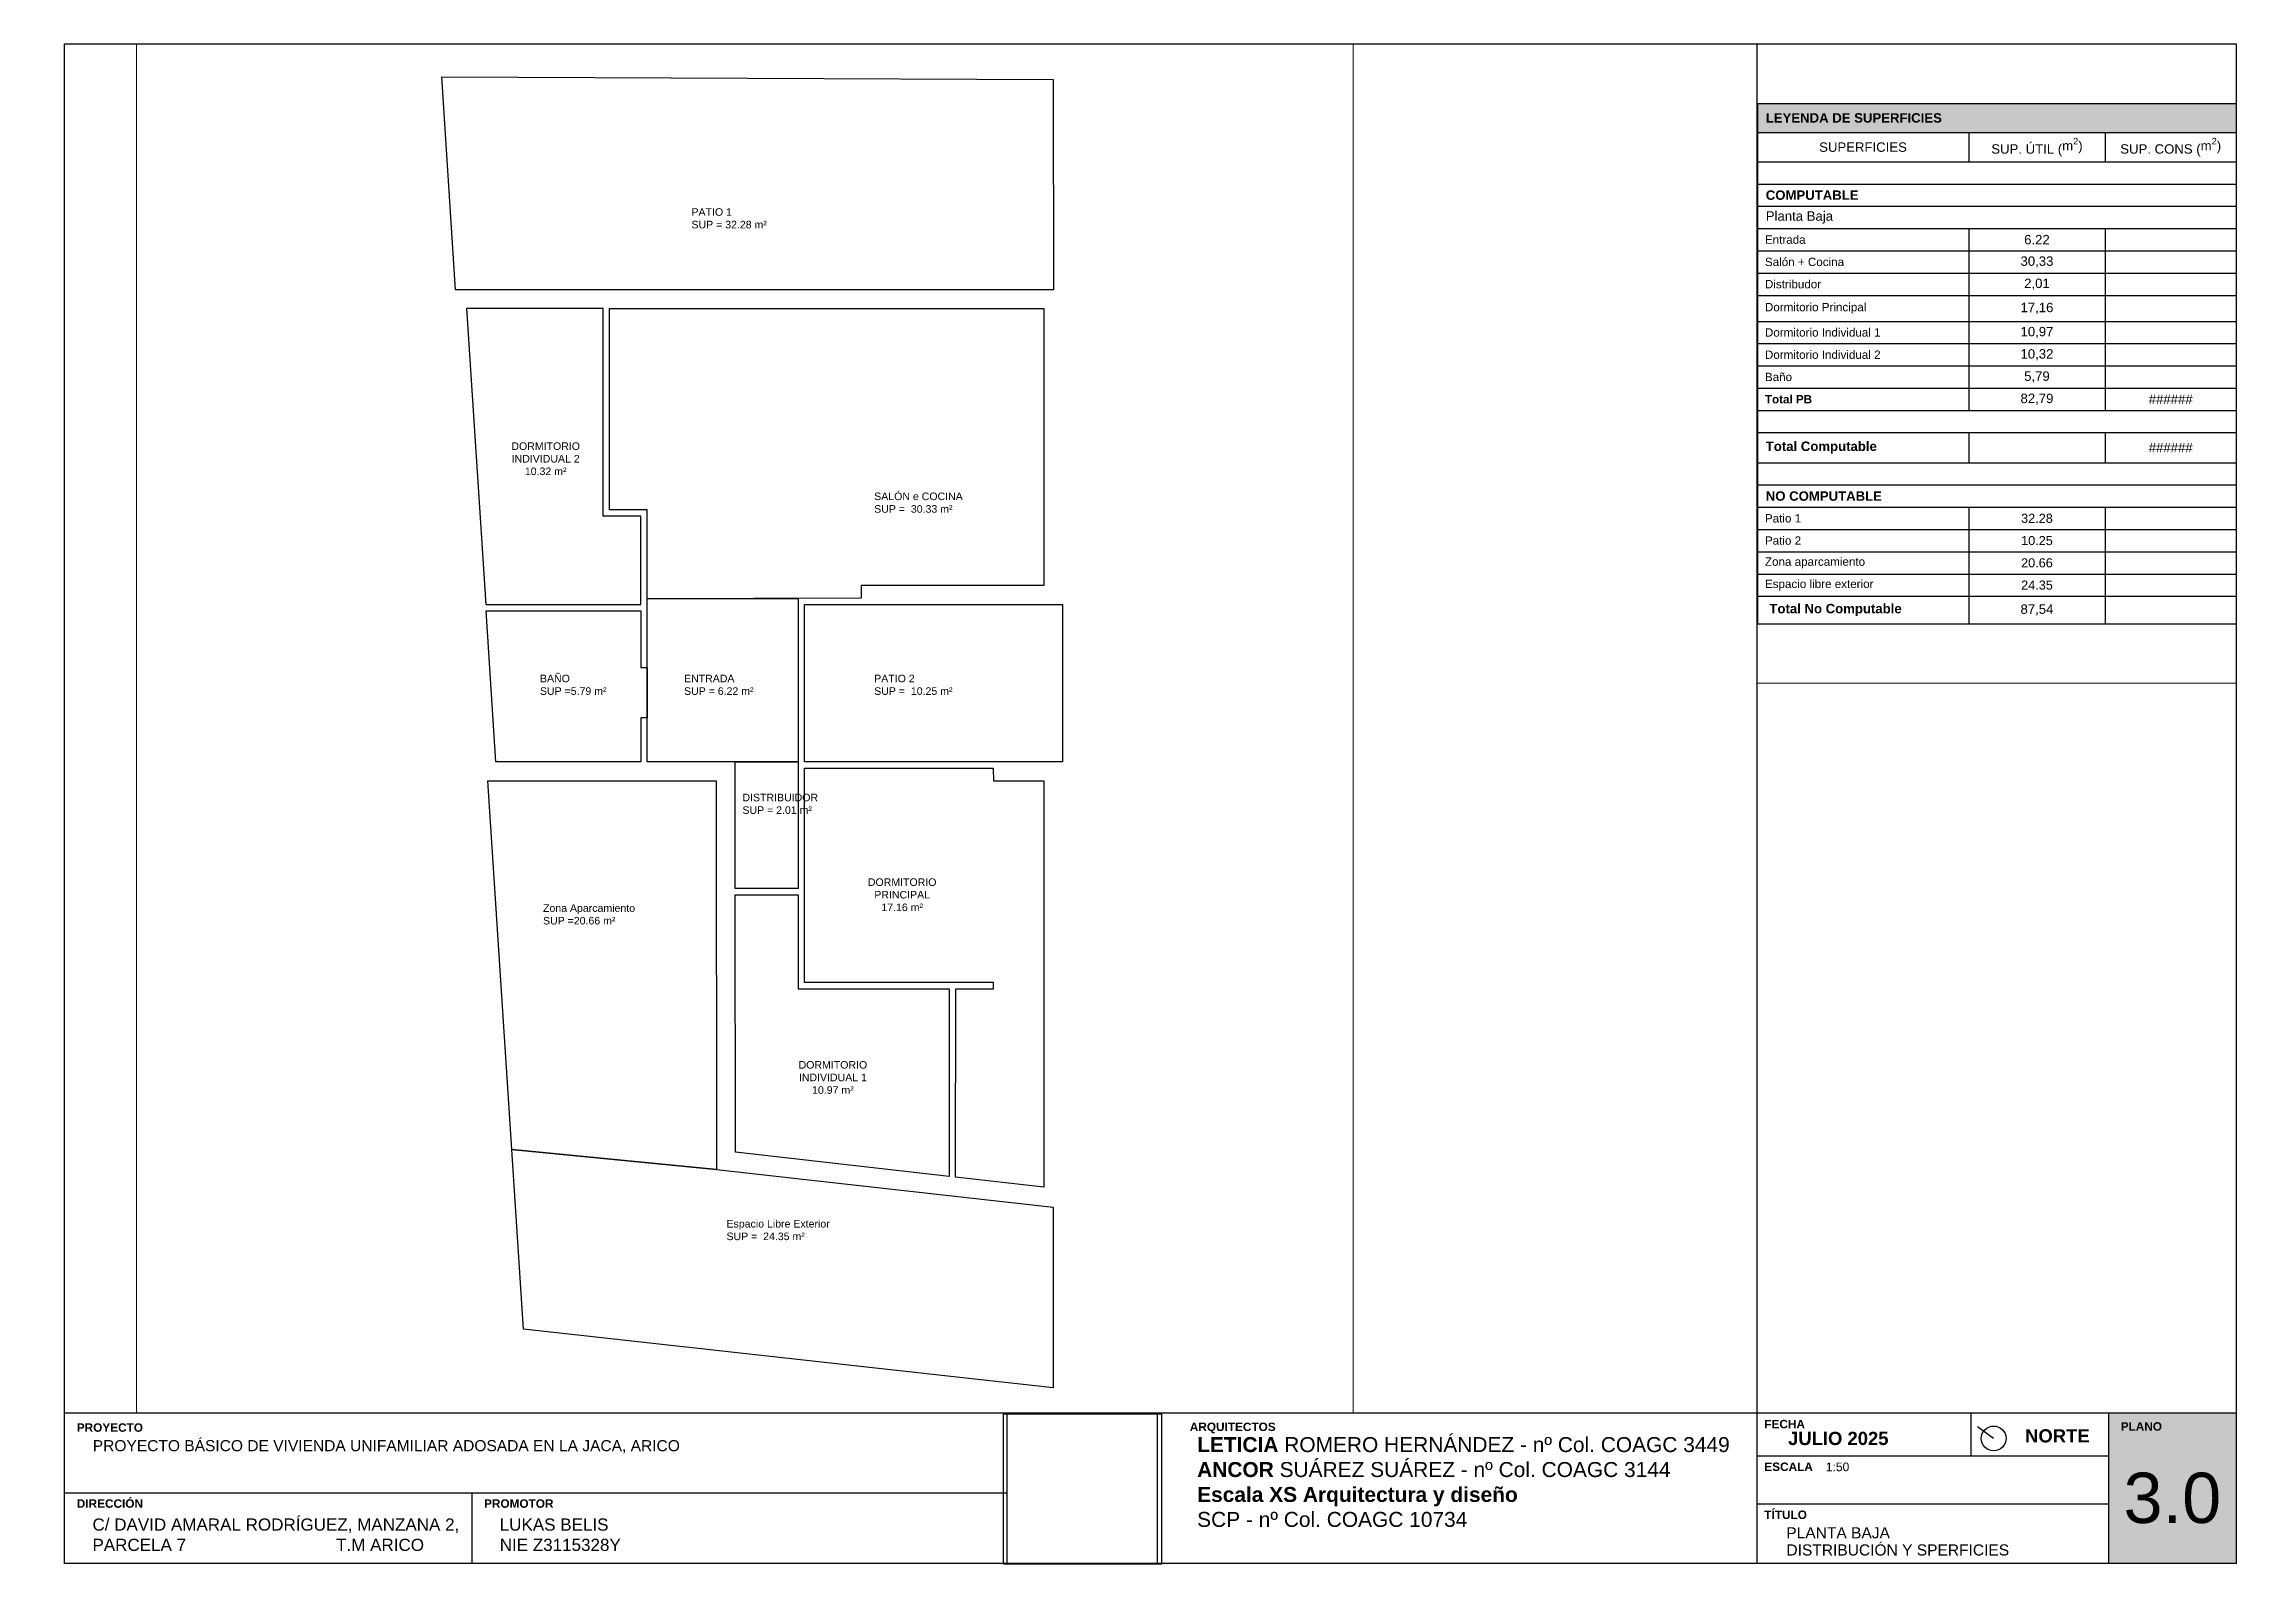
# Paper-space layout '03_PB_SUP' of a CAD drawing. Header units: metres, sheet in millimetres. Extents: x 0 to 414, y 1 to 291.
# The model-space entities are those that its viewports show. They can reach past a viewport. Long polylines and large blocks are cut down to what shows.
import ezdxf
from ezdxf.enums import TextEntityAlignment as Align

# ---------------------------------------------------------------- set-up
doc = ezdxf.new("R2010")
doc.units = ezdxf.units.M
doc.header["$XCLIPFRAME"] = 2
doc.linetypes.add('CONTINUA', pattern=[0])
doc.layers.add('01Sup. útiles', color=3, linetype='Continuous', true_color=0x00ff00, plot=False)
for name, color, linetype in [('01Texto', 4, 'Continuous'), ('01Texto 2 - útiles', 220, 'Continuous'), ('04Presentacion', 7, 'Continuous'), ('04Ventana Presentación', 250, 'Continuous')]:
    doc.layers.add(name, color=color, linetype=linetype)
for name, color, linetype, true_color in [('04Ventanas presentación', 7, 'Continuous', 0xffffff), ('PDF2_Rellenos sólidos', 7, 'Continuous', 0xffffff), ('PDF_Rellenos sólidos', 7, 'Continuous', 0xffffff)]:
    doc.layers.add(name, color=color, linetype=linetype, true_color=true_color)
doc.styles.add('ARIAL', font='arial.ttf')
doc.styles.add('BankGothic', font='bgothl.ttf')
doc.styles.get("Standard").update_dxf_attribs({"font": 'arial.ttf'})
picture_1 = doc.add_image_def('image1.png', size_in_pixel=(401, 382))

# ---------------------------------------------------------------- blocks, each defined once
blk = doc.blocks.new('_caratula hostel')
at = {"layer": '04Presentacion', "ltscale": 0.1}
h = blk.add_hatch(color=252, dxfattribs=at)
h.dxf.hatch_style = 1
h.paths.add_polyline_path([(414.1749168296822, 32.601640524066), (390.0840465432291, 32.601640524066), (390.0840465432293, 4.212580727186718), (414.1749168296822, 4.212580727186718)])
for p, q in [((182.1665553406386, 4.212580727679719), (182.1665553406386, 32.60164052435364)), ((210.5556151117204, 4.212580727392008), (210.5556151117204, 32.60164052406594)), ((323.7607147602142, 4.212580727186718), (323.7607147602142, 32.60164052406597)), ((414.1749168296822, 27.15349867860901), (414.1749168296824, 27.15349867860906)), ((323.7607147602142, 15.46721632333608), (390.0840465432293, 15.46721632333608))]:
    blk.add_line(p, q, dxfattribs=at)
at = {"layer": '04Presentacion', "linetype": 'Continuous'}
blk.add_lwpolyline([(4.202156111771159, 4.212580727186718), (4.202156111771159, 291.1723210841374), (414.1749168296822, 291.1723210841374), (414.1749168296822, 4.212580727186718)], close=True, dxfattribs=at)
at = {"layer": '04Presentacion', "ltscale": 0.1}
for points in [[(414.1749168296822, 32.601640524066), (4.202156092971791, 32.60164052406587)], [(364.0722309973929, 32.60164052406599), (364.0722309973929, 24.53986588300006)], [(390.0840465432293, 32.601640524066), (390.0840465432293, 4.212580727186718)], [(323.7607147602142, 24.53986588300006), (390.0840465432291, 24.53986588300006)], [(4.202156111771159, 17.58935318729391), (182.1665553406386, 17.58935318729391)], [(81.09053294565432, 17.58935318729391), (81.09053294565432, 4.212580727186718)]]:
    blk.add_lwpolyline(points, dxfattribs=at)
at = {"layer": '04Presentacion', "attachment_point": 1, "style": 'BankGothic'}
for s, insert, char_height, width in [('{\\fArial|b1|i0|c0|p34;\\C8;PROYECTO}', (6.498056713914427, 30.69526151757721), 1.594487527470779, 92.2528338314138), ('{\\fArial|b1|i0|c0|p34;\\C8;ARQUITECTOS}', (216.6322591028146, 30.8279542040379), 1.594487527470779, 92.2528338314138), ('{\\fArial|b1|i0|c0|p34;\\C8;FECHA}', (325.0977942040066, 31.34927578360067), 1.594487527470779, 92.2528338314138), ('{\\fArial|b1|i0|c0|p34;JULIO 2025}', (329.5790971778827, 29.08832323191613), 2.491386761673093, 155.1989321101103), ('{\\fArial|b1|i0|c0|p34;NORTE}', (374.325707584106, 29.57366095026289), 2.491386761673093, 155.1989321101103), ('{\\fArial|b1|i0|c0|p34;\\C8;PLANO}', (392.3799471453726, 30.90591970770044), 1.594487527470779, 92.2528338314138), ('{\\fArial|b0|i0|c0|p34;PROYECTO BÁSICO DE VIVIENDA UNIFAMILIAR ADOSADA EN LA JACA, ARICO}', (9.516266306721352, 27.52649924525766), 2.1, 171.1158461030153), ('{\\fArial|b1|i0|c0|p34;LETICIA\\fArial|b0|i0|c0|p34; ROMERO HERNÁNDEZ - nº Col. COAGC 3449\\fArial|b1|i0|c0|p34;\\PANCOR\\fArial|b0|i0|c0|p34; SUÁREZ SUÁREZ - nº Col. COAGC 3144\\P\\fArial|b1|i0|c0|p34;Escala XS Arquitectura y diseño\\fArial|b0|i0|c0|p34; \\PSCP - nº Col. COAGC 10734}', (218.0161293021254, 28.0919758843009), 2.825079538880173, 102.7773827197645), ('{\\fArial|b1|i0|c0|p34;\\C8;ESCALA}', (325.0977942040067, 23.29308141823382), 1.594487527470779, 92.2528338314138), ('{\\fArial|b1|i0|c0|p34;\\C8;DIRECCIÓN}', (6.49805671391446, 16.34256872224), 1.594487527470779, 92.2528338314138), ('{\\fArial|b0|i0|c0|p34;C/ DAVID AMARAL RODRÍGUEZ, MANZANA 2, PARCELA 7^I^I^I^IT.M ARICO}', (9.454740801173294, 12.72818856944692), 2.299999999999999, 72.03325064714258), ('{\\fArial|b1|i0|c0|p34;\\C8;PROMOTOR}', (83.38643355931896, 16.34256872224), 1.594487527470779, 92.2528338314138), ('{\\fArial|b0|i0|c0|p34;LUKAS BELIS\\PNIE Z3115328Y}', (86.34311763505644, 12.72818856944684), 2.299999999999999, 72.03325064714258), ('{\\fArial|b1|i0|c0|p34;\\C8;TÍTULO}', (325.0977942040067, 14.22043185856983), 1.594487527470779, 92.2528338314138)]:
    blk.add_mtext(s, dxfattribs=dict(at, insert=insert, char_height=char_height, width=width))
at = {"layer": '04Presentacion', "color": 252, "true_color": 0x939598, "style": 'ARIAL'}
blk.add_attdef('ESCALA', (336.7008910053264, 21.65806785816321), '', height=1.631071039444062, dxfattribs=at)
at = {"layer": '04Presentacion', "style": 'ARIAL'}
blk.add_attdef('LAMINA', text='', height=9.5, dxfattribs=at).set_placement((402.1294816864557, 11.87564876727992), align=Align.CENTER)
for tag, p in [('PLANTA', (329.2484716826496, 8.968635962129621)), ('PLANO', (329.2669092576834, 5.732480974009376))]:
    blk.add_attdef(tag, p, '', height=2.1, dxfattribs=at)
at = {"layer": '04Presentacion', "color": 7, "true_color": 0xffffff}
image = blk.add_image(picture_1, insert=(181.4856726645263, 4.089110263256921), size_in_units=(29.801081095159347, 28.38905979638621), dxfattribs=at)
image.set_boundary_path([(-0.5, -0.5), (400.4999999999999, 381.5)])
image.dxf.clipping = 0
blk = doc.blocks.new('*T545')
at = {"layer": '01Texto', "color": 0, "linetype": 'ByBlock', "lineweight": -2, "transparency": 16777216}
for p, q in [((0, 0), (6.327395341091175, 0)), ((0, 0), (0, -6.877582819234142)), ((6.327395341091175, 0), (6.327395341091175, -6.877582819234142)), ((0, -0.3862492958614538), (6.327395341091175, -0.3862492958614538)), ((2.792680737692762, -0.3862492958614538), (2.792680737692762, -0.7724985917229077)), ((4.597024075460126, -0.3862492958614538), (4.597024075460126, -0.7724985917229077)), ((0, -0.7724985917229077), (6.327395341091175, -0.7724985917229077)), ((0, -1.06665074324372), (6.327395341091175, -1.06665074324372)), ((0, -1.360802894764532), (6.327395341091175, -1.360802894764532)), ((0, -1.654955046285344), (6.327395341091175, -1.654955046285344)), ((2.792680737692762, -1.654955046285344), (2.792680737692762, -4.057891908938479)), ((4.597024075460126, -1.654955046285344), (4.597024075460126, -4.057891908938479)), ((0, -1.949107197806142), (6.327395341091175, -1.949107197806142)), ((0, -2.24325934932694), (6.327395341091175, -2.24325934932694)), ((0, -2.537411500847738), (6.327395341091175, -2.537411500847738)), ((0, -2.881283302855287), (6.327395341091175, -2.881283302855287)), ((0, -3.175435454376085), (6.327395341091175, -3.175435454376085)), ((0, -3.469587605896883), (6.327395341091175, -3.469587605896883)), ((0, -3.763739757417681), (6.327395341091175, -3.763739757417681)), ((0, -4.057891908938479), (6.327395341091175, -4.057891908938479)), ((0, -4.352044060459277), (6.327395341091175, -4.352044060459277)), ((2.792680737692762, -4.352044060459277), (2.792680737692762, -4.749544497645977)), ((4.597024075460126, -4.352044060459277), (4.597024075460126, -4.749544497645977)), ((0, -4.749544497645977), (6.327395341091175, -4.749544497645977)), ((0, -5.043696649166776), (6.327395341091175, -5.043696649166776)), ((0, -5.337848800687574), (6.327395341091175, -5.337848800687574)), ((2.792680737692762, -5.337848800687574), (2.792680737692762, -6.877582819234142)), ((4.597024075460126, -5.337848800687574), (4.597024075460126, -6.877582819234142)), ((0, -5.632000952208372), (6.327395341091175, -5.632000952208372)), ((0, -5.92615310372917), (6.327395341091175, -5.92615310372917)), ((0, -6.220305255249968), (6.327395341091175, -6.220305255249968)), ((0, -6.514457406770766), (6.327395341091175, -6.514457406770766)), ((0, -6.877582819234142), (6.327395341091175, -6.877582819234142))]:
    blk.add_line(p, q, dxfattribs=at)
at = {"layer": '01Texto', "color": 254, "true_color": 0xe8e8e8, "transparency": 16777216}
blk.add_solid([(0, 0), (0, -0.3862492958614538), (6.327395341091232, 0), (6.327395341091232, -0.3862492958614538)], dxfattribs=at)
at = {"layer": '01Texto', "color": 0, "transparency": 16777216, "style": 'ARIAL'}
for s, insert, char_height, width, attachment_point in [('{\\fArial|b1|i0|c0|p34;  \\C256;\\c0;LEYENDA DE SUPERFICIES}', (0.0146387178633063, -0.1931246479307305), 0.1244291018380003, 6.298117905364644, 4), ('SUPERFICIES', (1.396340368846381, -0.5793739437921773), 0.1244291018380003, 2.763403301966187, 5), ('SUP. ÚTIL ({\\A1;m\\H0.7x;\\S2^ ;\\H1.42857x;)}', (3.694852406576501, -0.5793739437921773), 0.1244291018380003, 1.775065902040801, 5), ('SUP. CONS ({\\A1;m\\H0.7x;\\S2^ ;\\H1.42857x;)}', (5.462209708275679, -0.5793739437921773), 0.1244291018380003, 1.701093829904479, 5), ('{\\fArial|b1|i0|c0|p34;  COMPUTABLE}', (0.0146387178633063, -1.213726819004122), 0.1244291018380003, 6.298117905364644, 4), ('  Planta Baja', (0.0146387178633063, -1.507878970524934), 0.1244291018380003, 6.298117905364644, 4), ('6.22', (3.694852406576501, -1.80203112204574), 0.1244291018380003, 1.775065902040801, 5), ('  Entrada', (0.0146387178633063, -1.80203112204574), 0.11, 2.763403301966187, 4), ('30,33', (3.694852406576501, -2.096183273566538), 0.1244291018380003, 1.775065902040801, 5), ('  Salón + Cocina', (0.0146387178633063, -2.096183273566538), 0.11, 2.763403301966187, 4), ('2,01', (3.694852406576501, -2.390335425087336), 0.1244291018380003, 1.775065902040801, 5), ('  Distribudor', (0.0146387178633063, -2.390335425087336), 0.11, 2.763403301966187, 4), ('  Dormitorio Principal ', (0.0146387178633063, -2.709347401851509), 0.11, 2.763403301966187, 4), ('17,16', (3.694852406576501, -2.709347401851509), 0.1244291018380003, 1.775065902040801, 5), ('  Dormitorio Individual 1 ', (0.0146387178633063, -3.028359378615682), 0.11, 2.763403301966187, 4), ('10,97', (3.694852406576501, -3.028359378615682), 0.1244291018380003, 1.775065902040801, 5), ('  Dormitorio Individual 2', (0.0146387178633063, -3.32251153013648), 0.11, 2.763403301966187, 4), ('10,32', (3.694852406576501, -3.32251153013648), 0.1244291018380003, 1.775065902040801, 5), ('  Baño ', (0.0146387178633063, -3.616663681657279), 0.11, 2.763403301966187, 4), ('5,79', (3.694852406576501, -3.616663681657279), 0.1244291018380003, 1.775065902040801, 5), ('{\\fArial|b1|i0|c0|p34;  Total PB  }', (0.0146387178633063, -3.910815833178077), 0.11, 2.763403301966187, 4), ('82,79', (3.694852406576501, -3.910815833178077), 0.1244291018380003, 1.775065902040801, 5), ('######', (5.462209708275679, -3.910815833178077), 0.1244291018380003, 1.701093829904479, 5), ('{\\fArial|b1|i0|c0|p34;  Total Computable}', (0.0146387178633063, -4.550794279052624), 0.1244291018380003, 2.763403301966187, 4), ('######', (5.462209708275679, -4.550794279052624), 0.1244291018380003, 1.701093829904479, 5), ('{\\fArial|b1|i0|c0|p34;  NO COMPUTABLE}', (0.0146387178633063, -5.190772724927171), 0.1244291018380003, 6.298117905364644, 4), ('  Patio 1', (0.0146387178633063, -5.484924876447969), 0.11, 2.763403301966187, 4), ('  Patio 2', (0.0146387178633063, -5.779077027968767), 0.11, 2.763403301966187, 4), ('  Zona aparcamiento', (0.0146387178633063, -6.073229179489565), 0.11, 2.763403301966187, 4), ('  Espacio libre exterior', (0.0146387178633063, -6.367381331010363), 0.11, 2.763403301966187, 4), ('   {\\fArial|b1|i0|c0|p34;Total No Computable}', (0.0146387178633063, -6.696020113002454), 0.1244291018380003, 2.763403301966187, 4), ('87,54', (3.694852406576501, -6.696020113002454), 0.1244291018380003, 1.775065902040801, 5)]:
    blk.add_mtext(s, dxfattribs=dict(at, insert=insert, char_height=char_height, width=width, attachment_point=attachment_point))
at = {"layer": '01Texto', "color": 0, "transparency": 16777216, "char_height": 0.12, "width": 1.775065902040801, "attachment_point": 5}
for s, insert in [('32.28', (3.694852406576501, -5.484924876447969)), ('10.25', (3.694852406576501, -5.779077027968767)), ('20.66', (3.694852406576501, -6.073229179489565)), ('24.35', (3.694852406576501, -6.367381331010363))]:
    blk.add_mtext(s, dxfattribs=dict(at, insert=insert))

msp = doc.modelspace()

# ---------------------------------------------------------------- linework, layer by layer
at = {"layer": '01Sup. útiles'}
for points in [[(432.9331514261808, 64.85705054454321), (442.6450496402999, 64.8119188535466), (442.649262026315, 61.4730999731578), (433.1544022792636, 61.47309960387179)], [(435.4952341279799, 61.17328291531997), (433.3244339767733, 61.17253274598962), (433.6316515626574, 56.47315654919292), (436.0960793549464, 56.47315654919292), (436.0960793549579, 57.87536343154866), (435.4952341279799, 57.87536343154866)], [(435.5960793159574, 61.17281987968013), (442.4950385418804, 61.17281987968013), (442.4954126532323, 56.77422856749663), (439.5948715062998, 56.77402437760811), (439.5948715062998, 56.57384345856995), (436.1960777570155, 56.56322119338706), (436.1960777570155, 57.97536343154867), (435.5960793159574, 57.97536343154867)], [(436.1960777570155, 56.56321221099343), (438.5956288387181, 56.56975912171635), (438.5948188291697, 53.97408161997512), (436.1954040098873, 53.97396490029767)], [(433.6381396810257, 56.37391057362477), (436.0952341255751, 56.37402220121606), (436.0952341255751, 55.4716999023675), (436.195234126134, 55.4716999023675), (436.1954040098873, 54.67169990255377), (436.0952341265066, 54.67169990255377), (436.0952341265066, 53.97396624189896), (433.7950339310224, 53.97396624189896)], [(438.6948516972262, 56.47407942669413), (442.795038352306, 56.4739606334851), (442.7950497494617, 53.97394762044278), (438.6948287825827, 53.97414000711693)], [(437.5956502982102, 53.97397012599764), (438.5931684321477, 53.97397104361832), (438.5947830209176, 51.96247185812679), (437.5958970869411, 51.96234931326627)], [(437.2963578982305, 47.49689505488648), (434.047232500071, 47.81758766589832), (433.6643886095692, 53.67304505762144), (437.2940673080861, 53.67408628610193)], [(438.6948177604832, 53.8739367153491), (441.693205462199, 53.87395232559178), (441.6950868296958, 53.67394619907523), (442.4950447179953, 53.67394904444044), (442.4950495898179, 47.21864564518931), (441.0950496702445, 47.37602242944319), (441.0980796538067, 50.3660852439456), (441.695072883524, 50.3660852439456), (441.695072883524, 50.46610960524867), (438.6947830209175, 50.46610960524896)], [(440.9950496702444, 47.38733395755732), (437.5964112269342, 47.77149867290283), (437.5959093580831, 51.86232495440042), (438.5947830209175, 51.8624474977555), (438.5947830209175, 50.36608524394558), (440.9950502527111, 50.36608524394563)]]:
    msp.add_lwpolyline(points, close=True, dxfattribs=at)
msp.add_lwpolyline([(434.047232500071, 47.81758766589832), (437.2963578982305, 47.49689505488648), (442.64504963981, 46.89926438932988), (442.6450495802187, 44.03156211692571), (434.2337799136603, 44.96441315036511), (434.047232500071, 47.81758766589832)], dxfattribs=at)

# ---------------------------------------------------------------- block references
msp.add_blockref('*T545', (449.1536405887138, 49.83302749991421))

# ---------------------------------------------------------------- texts
at = {"layer": '01Texto 2 - útiles', "char_height": 0.12, "width": 1.939179729262673, "attachment_point": 1}
for s, insert in [('PATIO 1 \\PSUP = 32.28 m²', (436.8995744387164, 62.76829608539095)), ('SALÓN e COCINA \\PSUP =  30.33 m²', (439.8020344660421, 58.25141905717531)), ('BAÑO \\PSUP =5.79 m²', (434.4933246144005, 55.35801708140001)), ('ENTRADA\\PSUP = 6.22 m²', (436.7818423531485, 55.35801708140001)), ('PATIO 2 \\PSUP =  10.25 m²', (439.8020344660421, 55.35801708140001)), ('Zona Aparcamiento \\PSUP =20.66 m²', (434.5415243841452, 51.71079377016839)), ('Espacio Libre Exterior  \\PSUP =  24.35 m²', (437.456029995752, 46.69641614703924))]:
    msp.add_mtext(s, dxfattribs=dict(at, insert=insert))
at = {"layer": '01Texto 2 - útiles', "insert": (433.8148959205791, 59.04885572833949), "char_height": 0.12, "attachment_point": 1}
msp.add_mtext_dynamic_manual_height_columns('\\pxqc;DORMITORIO INDIVIDUAL 2  \\P10.32 m²', width=1.538473462683214, gutter_width=1, heights=[0], dxfattribs=at)
at = {"layer": '01Texto 2 - útiles', "insert": (437.708929816075, 53.46711138658164), "char_height": 0.12, "width": 1.939179729262673, "attachment_point": 1, "rotation": 0.00015199571752274343}
msp.add_mtext('DISTRIBUIDOR\\PSUP = 2.01 m²', dxfattribs=at)
at = {"layer": '01Texto 2 - útiles', "char_height": 0.12, "attachment_point": 1, "rotation": 0.00015199571752274343}
for s, width, insert in [('\\pxqc;DORMITORIO PRINCIPAL \\P17.16 m²', 1.280744581443286, (439.6056178539084, 52.12318074076765)), ('\\pxqc;DORMITORIO INDIVIDUAL 1  \\P10.97 m²', 1.502906927836193, (438.3943992192611, 49.22065170270956))]:
    msp.add_mtext_dynamic_manual_height_columns(s, width=width, gutter_width=1, heights=[0], dxfattribs=dict(at, insert=insert))

psp = doc.layouts.new('03_PB_SUP')

# ---------------------------------------------------------------- hatches: boundary and pattern name
at = {"layer": 'PDF2_Rellenos sólidos', "transparency": 33554559}
h = psp.add_hatch(color=256, dxfattribs=at)
h.paths.add_polyline_path([(0.2777777777777778, 1.902777777777777), (16.20833333333333, 1.902777777777777)], flags=0)
h.paths.add_polyline_path([(16.20833333333333, 1.902777777777777), (16.20833333333333, 11.41666666666666)], flags=0)
h.paths.add_polyline_path([(16.20833333333333, 11.41666666666666), (0.2777777777777778, 11.41666666666666)], flags=0)
h.paths.add_polyline_path([(0.2777777777777778, 11.41666666666666), (0.2777777777777778, 1.902777777777777)], flags=0)
h = psp.add_hatch(color=256, dxfattribs=at)
h.paths.add_polyline_path([(0.2777777777777778, 1.458333333333333), (16.20833333333333, 1.458333333333333)], flags=0)
h.paths.add_polyline_path([(16.20833333333333, 1.458333333333333), (16.20833333333333, 1.73611111111111)], flags=0)
h.paths.add_polyline_path([(16.20833333333333, 1.73611111111111), (0.2777777777777778, 1.73611111111111)], flags=0)
h.paths.add_polyline_path([(0.2777777777777778, 1.73611111111111), (0.2777777777777778, 1.458333333333333)], flags=0)
at = {"layer": 'PDF_Rellenos sólidos', "linetype": 'CONTINUA', "transparency": 33554559}
h = psp.add_hatch(color=256, dxfattribs=at)
h.paths.add_polyline_path([(0.4305555555555556, 2.069444444444444), (11.18055555555555, 2.069444444444444)], flags=0)
h.paths.add_polyline_path([(11.18055555555555, 2.069444444444444), (11.18055555555555, 16.04166666666666)], flags=0)
h.paths.add_polyline_path([(11.18055555555555, 16.04166666666666), (0.4305555555555556, 16.04166666666666)], flags=0)
h.paths.add_polyline_path([(0.4305555555555556, 16.04166666666666), (0.4305555555555556, 2.069444444444444)], flags=0)
h = psp.add_hatch(color=256, dxfattribs=at)
h.paths.add_polyline_path([(0.4305555555555556, 1.583333333333333), (11.15277777777778, 1.583333333333333)], flags=0)
h.paths.add_polyline_path([(11.15277777777778, 1.583333333333333), (11.15277777777778, 1.86111111111111)], flags=0)
h.paths.add_polyline_path([(11.15277777777778, 1.86111111111111), (0.4305555555555556, 1.86111111111111)], flags=0)
h.paths.add_polyline_path([(0.4305555555555556, 1.86111111111111), (0.4305555555555556, 1.583333333333333)], flags=0)

# ---------------------------------------------------------------- linework, layer by layer
at = {"layer": '04Presentacion'}
psp.add_lwpolyline([(323.7607147602142, 32.60164052406597), (323.7607147602142, 291.1723210841374)], dxfattribs=at)
at = {"layer": '04Ventana Presentación', "lineweight": 30, "ltscale": 0.2}
psp.add_lwpolyline([(368.3891347685334, 27.84238999667866), (365.3174291848802, 30.01782339467093)], dxfattribs=at)
at = {"layer": '04Ventana Presentación'}
psp.add_circle((368.3891347685334, 27.84238999667866), 2.334761433964002, dxfattribs=at).dxf.unprotected_set("ltscale", 0)

# ---------------------------------------------------------------- block references
at = {"layer": '04Ventana Presentación', "color": 7, "true_color": 0xffffff}
psp.add_blockref('_caratula hostel', (0, 0), dxfattribs=at).add_auto_attribs({'ESCALA': '1:50', 'LAMINA': '3.0', 'PLANTA': 'PLANTA BAJA', 'PLANO': 'DISTRIBUCIÓN Y SPERFICIES'})

# ---------------------------------------------------------------- viewports
at = {"layer": '04Ventana Presentación', "color": 7, "true_color": 0xffffff, "view_target_point": (-42.78126917769927, -19.69560277169435)}
psp.add_viewport(center=(132.6168706048156, 161.8869808041017), size=(229.7261046561398, 258.5706805600715), view_center_point=(480.5281342148155, 74.19857740900623), view_height=21.75250020494423, status=3, dxfattribs=at)
at = {"layer": '04Ventanas presentación', "color": 7, "true_color": 0xffffff}
psp.add_viewport(center=(368.9678157949483, 230.8114434393438), size=(90.41420206946805, 120.7217552895872), view_center_point=(452.3165754952904, 46.39471830663524), view_height=8.449599890905489, dxfattribs=at)

doc.saveas('drawing.dxf')
